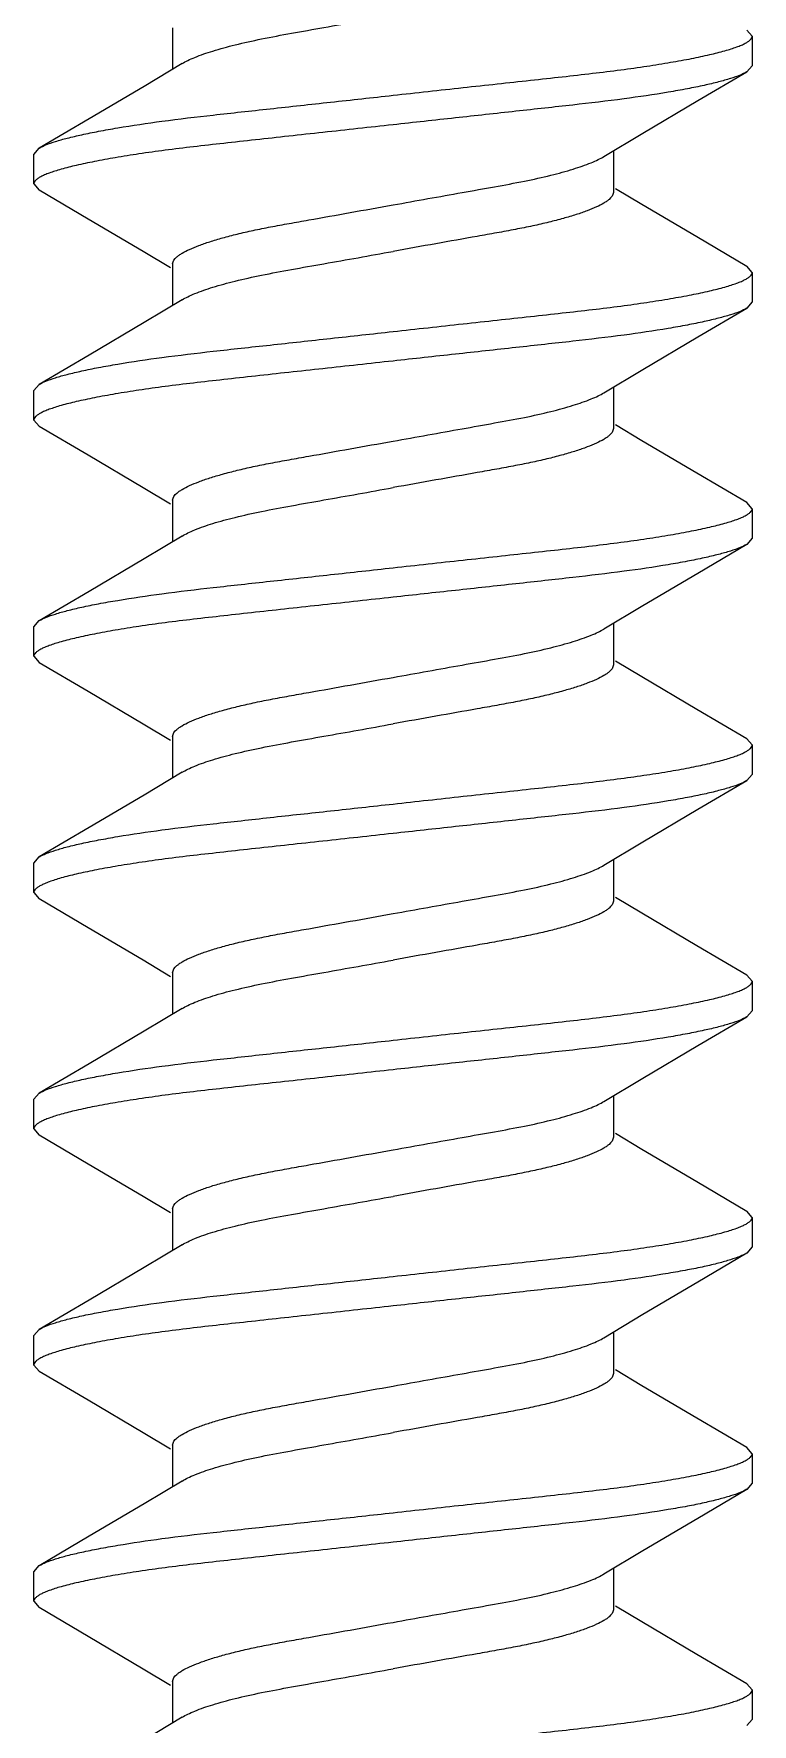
# Model space of a CAD drawing. Header units: inches. Extents: x 8 to 28, y 8.2 to 13.5.
# Drawn here: x 26.8236 to 27.0136, y 12.5922 to 13.0394 of the extents above; entities that cross this region are included whole.
import ezdxf

# ---------------------------------------------------------------- set-up
doc = ezdxf.new("R2010")
doc.units = ezdxf.units.IN
doc.header["$MEASUREMENT"] = 0
doc.layers.get('0').update_dxf_attribs({"true_color": 0xc2ced6})
doc.layers.add('SHADE-BRACKET', color=7, linetype='Continuous', lineweight=30)
doc.layers.add('SHADE-BRACKET_SCREW', color=7, linetype='Continuous', lineweight=5)

# ---------------------------------------------------------------- blocks, each defined once
blk = doc.blocks.new('SCREW3-085603')
at = {"layer": 'SHADE-BRACKET_SCREW'}
for p, q in [((26.8603, 13.04097), (26.8603, 13.02999)), ((27.01358, 13.03872), (27.01215, 13.04036)), ((27.01358, 13.03872), (27.01358, 13.03092)), ((26.86279, 13.03148), (26.85274, 13.02546)), ((26.99917, 13.02169), (27.01215, 13.02932)), ((27.01358, 13.03092), (27.01215, 13.02928)), ((26.85274, 13.02546), (26.83823, 13.01686)), ((26.98467, 13.01309), (26.99917, 13.02169)), ((26.83823, 13.01686), (26.825, 13.00908)), ((26.97437, 13.00691), (26.98467, 13.01309)), ((26.82358, 13.00747), (26.825, 13.00911)), ((26.82358, 12.99967), (26.82358, 13.00747)), ((26.97686, 13.00841), (26.97686, 12.99742)), ((26.82358, 12.99967), (26.825, 12.99803)), ((26.825, 12.99807), (26.83798, 12.99044)), ((26.98442, 12.99421), (26.97744, 12.99839)), ((26.99893, 12.98561), (26.98442, 12.99421)), ((26.83798, 12.99044), (26.85249, 12.98184)), ((27.01215, 12.97783), (26.99893, 12.98561)), ((26.85249, 12.98184), (26.85972, 12.9775)), ((26.8603, 12.97847), (26.8603, 12.96749)), ((27.01358, 12.97622), (27.01215, 12.97786)), ((27.01358, 12.97622), (27.01358, 12.96842)), ((26.86279, 12.96898), (26.85274, 12.96296)), ((26.99917, 12.95919), (27.01215, 12.96682)), ((27.01358, 12.96842), (27.01215, 12.96678)), ((26.85274, 12.96296), (26.83823, 12.95436)), ((26.98467, 12.95059), (26.99917, 12.95919)), ((26.83823, 12.95436), (26.825, 12.94658)), ((26.97437, 12.94441), (26.98467, 12.95059)), ((26.82358, 12.94497), (26.825, 12.94661)), ((26.82358, 12.93717), (26.82358, 12.94497)), ((26.97686, 12.94591), (26.97686, 12.93492)), ((26.82358, 12.93717), (26.825, 12.93553)), ((26.825, 12.93557), (26.83798, 12.92794)), ((26.98442, 12.93171), (26.97744, 12.93589)), ((26.99893, 12.92311), (26.98442, 12.93171)), ((26.83798, 12.92794), (26.85249, 12.91934)), ((27.01215, 12.91533), (26.99893, 12.92311)), ((26.85249, 12.91934), (26.85972, 12.915)), ((26.8603, 12.91597), (26.8603, 12.90499)), ((27.01358, 12.91372), (27.01215, 12.91536)), ((27.01358, 12.91372), (27.01358, 12.90592)), ((26.86279, 12.90648), (26.85274, 12.90046)), ((26.99917, 12.89669), (27.01215, 12.90432)), ((27.01358, 12.90592), (27.01215, 12.90428)), ((26.85274, 12.90046), (26.83823, 12.89186)), ((26.98467, 12.88809), (26.99917, 12.89669)), ((26.83823, 12.89186), (26.825, 12.88408)), ((26.97437, 12.88191), (26.98467, 12.88809)), ((26.82358, 12.88247), (26.825, 12.88411)), ((26.82358, 12.87467), (26.82358, 12.88247)), ((26.97686, 12.88341), (26.97686, 12.87242)), ((26.82358, 12.87467), (26.825, 12.87303)), ((26.825, 12.87307), (26.83798, 12.86544)), ((26.98442, 12.86921), (26.97744, 12.87339)), ((26.99893, 12.86061), (26.98442, 12.86921)), ((26.83798, 12.86544), (26.85249, 12.85684)), ((27.01215, 12.85283), (26.99893, 12.86061)), ((26.85249, 12.85684), (26.85972, 12.8525)), ((26.8603, 12.85347), (26.8603, 12.84249)), ((27.01358, 12.85122), (27.01215, 12.85286)), ((27.01358, 12.85122), (27.01358, 12.84342)), ((26.86279, 12.84398), (26.85274, 12.83796)), ((26.99917, 12.83419), (27.01215, 12.84182)), ((27.01358, 12.84342), (27.01215, 12.84178)), ((26.85274, 12.83796), (26.83823, 12.82936)), ((26.98467, 12.82559), (26.99917, 12.83419)), ((26.83823, 12.82936), (26.825, 12.82158)), ((26.82358, 12.81997), (26.825, 12.82161)), ((26.97437, 12.81941), (26.98467, 12.82559)), ((26.82358, 12.81217), (26.82358, 12.81997)), ((26.97686, 12.82091), (26.97686, 12.80992)), ((26.82358, 12.81217), (26.825, 12.81053)), ((26.825, 12.81057), (26.83798, 12.80294)), ((26.98442, 12.80671), (26.97744, 12.81089)), ((26.99893, 12.79811), (26.98442, 12.80671)), ((26.83798, 12.80294), (26.85249, 12.79434)), ((27.01215, 12.79033), (26.99893, 12.79811)), ((26.85249, 12.79434), (26.85972, 12.79)), ((26.8603, 12.79097), (26.8603, 12.77999)), ((27.01358, 12.78872), (27.01215, 12.79036)), ((27.01358, 12.78872), (27.01358, 12.78092)), ((26.86279, 12.78148), (26.85274, 12.77546)), ((26.99917, 12.77169), (27.01215, 12.77932)), ((27.01358, 12.78092), (27.01215, 12.77928)), ((26.85274, 12.77546), (26.83823, 12.76686)), ((26.98467, 12.76309), (26.99917, 12.77169)), ((26.83823, 12.76686), (26.825, 12.75908)), ((26.82358, 12.75747), (26.825, 12.75911)), ((26.97437, 12.75691), (26.98467, 12.76309)), ((26.82358, 12.74967), (26.82358, 12.75747)), ((26.97686, 12.75841), (26.97686, 12.74742)), ((26.82358, 12.74967), (26.825, 12.74803)), ((26.825, 12.74807), (26.83798, 12.74044)), ((26.98442, 12.74421), (26.97744, 12.74839)), ((26.99893, 12.73561), (26.98442, 12.74421)), ((26.83798, 12.74044), (26.85249, 12.73184)), ((27.01215, 12.72783), (26.99893, 12.73561)), ((26.85249, 12.73184), (26.85972, 12.7275)), ((26.8603, 12.72847), (26.8603, 12.71749)), ((27.01358, 12.72622), (27.01215, 12.72786)), ((27.01358, 12.72622), (27.01358, 12.71842)), ((26.86279, 12.71898), (26.85274, 12.71296)), ((26.99917, 12.70919), (27.01215, 12.71682)), ((27.01358, 12.71842), (27.01215, 12.71678)), ((26.85274, 12.71296), (26.83823, 12.70436)), ((26.98467, 12.70059), (26.99917, 12.70919)), ((26.83823, 12.70436), (26.825, 12.69658)), ((26.82358, 12.69497), (26.825, 12.69661)), ((26.97437, 12.69441), (26.98467, 12.70059)), ((26.82358, 12.68717), (26.82358, 12.69497)), ((26.97686, 12.69591), (26.97686, 12.68492)), ((26.82358, 12.68717), (26.825, 12.68553)), ((26.825, 12.68557), (26.83798, 12.67794)), ((26.98442, 12.68171), (26.97744, 12.68589)), ((26.99893, 12.67311), (26.98442, 12.68171)), ((26.83798, 12.67794), (26.85249, 12.66934)), ((27.01215, 12.66533), (26.99893, 12.67311)), ((26.85249, 12.66934), (26.85972, 12.665)), ((26.8603, 12.66597), (26.8603, 12.65499)), ((27.01358, 12.66372), (27.01215, 12.66536)), ((27.01358, 12.66372), (27.01358, 12.65592)), ((26.86279, 12.65648), (26.85274, 12.65046)), ((26.99917, 12.64669), (27.01215, 12.65432)), ((27.01358, 12.65592), (27.01215, 12.65428)), ((26.85274, 12.65046), (26.83823, 12.64186)), ((26.98467, 12.63809), (26.99917, 12.64669)), ((26.83823, 12.64186), (26.825, 12.63408)), ((26.82358, 12.63247), (26.825, 12.63411)), ((26.97437, 12.63191), (26.98467, 12.63809)), ((26.82358, 12.62467), (26.82358, 12.63247)), ((26.97686, 12.63341), (26.97686, 12.62242)), ((26.82358, 12.62467), (26.825, 12.62303)), ((26.825, 12.62307), (26.83798, 12.61544)), ((26.98442, 12.61921), (26.97744, 12.62339)), ((26.99893, 12.61061), (26.98442, 12.61921)), ((26.83798, 12.61544), (26.85249, 12.60684)), ((27.01215, 12.60283), (26.99893, 12.61061)), ((26.85249, 12.60684), (26.85972, 12.6025)), ((26.8603, 12.60347), (26.8603, 12.59249)), ((27.01358, 12.60122), (27.01215, 12.60286)), ((27.01358, 12.60122), (27.01358, 12.59342)), ((26.86279, 12.59398), (26.85274, 12.58796)), ((27.01358, 12.59342), (27.01215, 12.59178))]:
    blk.add_line(p, q, dxfattribs=at)
for points, knots in [([(26.86279, 13.03149), (26.86328, 13.03179), (26.86439, 13.03237), (26.86707, 13.03355), (26.87124, 13.03498), (26.87713, 13.03657), (26.88409, 13.0381), (26.89193, 13.03956), (26.90044, 13.04106), (26.9094, 13.04265), (26.91549, 13.04374), (26.91858, 13.0443)], [0, 0, 0, 0, 0.030085, 0.065638, 0.152728, 0.259843, 0.384768, 0.524736, 0.676447, 0.836264, 1, 1, 1, 1]), ([(26.91858, 13.0231), (26.92475, 13.02378), (26.93394, 13.02479), (26.94606, 13.02611), (26.95481, 13.02706), (26.96322, 13.02798), (26.97119, 13.02888), (26.97866, 13.0298), (26.98555, 13.03076), (26.99179, 13.03176), (26.99733, 13.03276), (27.00211, 13.03377), (27.00559, 13.03464), (27.00796, 13.03535), (27.00942, 13.03584), (27.01067, 13.03633), (27.0117, 13.03682), (27.01251, 13.03729), (27.0131, 13.03776), (27.01348, 13.03822), (27.01358, 13.03857), (27.01358, 13.03872)], [0, 0, 0, 0, 0.191926, 0.285647, 0.376594, 0.463938, 0.546872, 0.624622, 0.69646, 0.761742, 0.819858, 0.870312, 0.912669, 0.930712, 0.946635, 0.960426, 0.972091, 0.981675, 0.989299, 0.995219, 1, 1, 1, 1]), ([(27.01215, 13.02929), (27.01158, 13.02895), (27.01017, 13.0283), (27.00768, 13.02744), (27.00451, 13.02655), (27.0007, 13.02566), (26.99625, 13.02476), (26.9892, 13.02351), (26.97909, 13.02201), (26.96819, 13.02074), (26.95865, 13.01969), (26.94831, 13.01855), (26.93491, 13.01709), (26.92408, 13.0159), (26.91858, 13.0153)], [0, 0, 0, 0, 0.020948, 0.048787, 0.083488, 0.124911, 0.172786, 0.226791, 0.351632, 0.495834, 0.573894, 0.655173, 0.824996, 1, 1, 1, 1]), ([(26.825, 13.00911), (26.82557, 13.00945), (26.82698, 13.01009), (26.82948, 13.01096), (26.83264, 13.01184), (26.83646, 13.01274), (26.8409, 13.01363), (26.84796, 13.01489), (26.85807, 13.01638), (26.86897, 13.01766), (26.87851, 13.0187), (26.88885, 13.01984), (26.90224, 13.0213), (26.91308, 13.02249), (26.91858, 13.0231)], [0, 0, 0, 0, 0.020948, 0.048787, 0.083489, 0.124912, 0.172787, 0.226792, 0.351633, 0.495836, 0.573896, 0.655173, 0.824996, 1, 1, 1, 1]), ([(26.91858, 13.0153), (26.9124, 13.01462), (26.90321, 13.01361), (26.8911, 13.01229), (26.88234, 13.01133), (26.87394, 13.0104), (26.86596, 13.00951), (26.85849, 13.0086), (26.8516, 13.00763), (26.84536, 13.00664), (26.83983, 13.00563), (26.83505, 13.00463), (26.83156, 13.00376), (26.8292, 13.00305), (26.82773, 13.00255), (26.82649, 13.00206), (26.82546, 13.00158), (26.82465, 13.00111), (26.82406, 13.00064), (26.82368, 13.00017), (26.82358, 12.99983), (26.82358, 12.99967)], [0, 0, 0, 0, 0.191926, 0.285649, 0.376598, 0.463942, 0.546875, 0.624623, 0.696462, 0.761746, 0.819863, 0.870316, 0.912672, 0.930715, 0.946638, 0.960429, 0.972093, 0.981677, 0.9893, 0.99522, 1, 1, 1, 1]), ([(26.91858, 12.9941), (26.92166, 12.99465), (26.92776, 12.99574), (26.93671, 12.99734), (26.94522, 12.99886), (26.95307, 13.00028), (26.96002, 13.00182), (26.96592, 13.00342), (26.97009, 13.00484), (26.97276, 13.00601), (26.97388, 13.0066), (26.97437, 13.00689)], [0, 0, 0, 0, 0.163751, 0.323578, 0.475301, 0.615268, 0.740207, 0.847348, 0.934421, 0.969943, 1, 1, 1, 1]), ([(26.97686, 12.99742), (26.97686, 12.9967), (26.97609, 12.99581), (26.97509, 12.99504), (26.97399, 12.99434), (26.97229, 12.99348), (26.96984, 12.99247), (26.96691, 12.99147), (26.96351, 12.99046), (26.95968, 12.98947), (26.95545, 12.9885), (26.95086, 12.98758), (26.94596, 12.98668), (26.93895, 12.98543), (26.92979, 12.98381), (26.92236, 12.98248), (26.91858, 12.9818)], [0, 0, 0, 0, 0.035498, 0.048473, 0.063325, 0.098788, 0.141982, 0.192728, 0.250682, 0.315413, 0.386372, 0.462975, 0.54456, 0.630399, 0.811708, 1, 1, 1, 1]), ([(26.8603, 12.97847), (26.8603, 12.9792), (26.86106, 12.98008), (26.86207, 12.98085), (26.86316, 12.98156), (26.86487, 12.98242), (26.86732, 12.98342), (26.87025, 12.98443), (26.87365, 12.98543), (26.87748, 12.98643), (26.8817, 12.98739), (26.88629, 12.98831), (26.89119, 12.98921), (26.89821, 12.99046), (26.90736, 12.99209), (26.91479, 12.99342), (26.91858, 12.9941)], [0, 0, 0, 0, 0.0355, 0.048476, 0.063327, 0.09879, 0.141984, 0.19273, 0.250683, 0.315414, 0.386374, 0.462977, 0.544561, 0.6304, 0.811708, 1, 1, 1, 1]), ([(26.86279, 12.96899), (26.86328, 12.96929), (26.86439, 12.96987), (26.86707, 12.97105), (26.87124, 12.97248), (26.87713, 12.97407), (26.88409, 12.9756), (26.89193, 12.97706), (26.90044, 12.97856), (26.9094, 12.98015), (26.91549, 12.98124), (26.91858, 12.9818)], [0, 0, 0, 0, 0.030085, 0.065638, 0.152728, 0.259843, 0.384768, 0.524736, 0.676447, 0.836264, 1, 1, 1, 1]), ([(26.91858, 12.9606), (26.92475, 12.96128), (26.93394, 12.96229), (26.94606, 12.96361), (26.95481, 12.96456), (26.96322, 12.96548), (26.97119, 12.96638), (26.97866, 12.9673), (26.98555, 12.96826), (26.99179, 12.96926), (26.99733, 12.97026), (27.00211, 12.97127), (27.00559, 12.97214), (27.00796, 12.97285), (27.00942, 12.97334), (27.01067, 12.97383), (27.0117, 12.97432), (27.01251, 12.97479), (27.0131, 12.97526), (27.01348, 12.97572), (27.01358, 12.97607), (27.01358, 12.97622)], [0, 0, 0, 0, 0.191926, 0.285647, 0.376594, 0.463938, 0.546872, 0.624622, 0.69646, 0.761742, 0.819858, 0.870312, 0.912669, 0.930712, 0.946635, 0.960426, 0.972091, 0.981675, 0.989299, 0.995219, 1, 1, 1, 1]), ([(27.01215, 12.96679), (27.01158, 12.96645), (27.01017, 12.9658), (27.00768, 12.96494), (27.00451, 12.96405), (27.0007, 12.96316), (26.99625, 12.96226), (26.9892, 12.96101), (26.97909, 12.95951), (26.96819, 12.95824), (26.95865, 12.95719), (26.94831, 12.95605), (26.93491, 12.95459), (26.92408, 12.9534), (26.91858, 12.9528)], [0, 0, 0, 0, 0.020948, 0.048787, 0.083488, 0.124911, 0.172786, 0.226791, 0.351632, 0.495834, 0.573894, 0.655173, 0.824996, 1, 1, 1, 1]), ([(26.825, 12.94661), (26.82557, 12.94695), (26.82698, 12.94759), (26.82948, 12.94846), (26.83264, 12.94934), (26.83646, 12.95024), (26.8409, 12.95113), (26.84796, 12.95239), (26.85807, 12.95388), (26.86897, 12.95516), (26.87851, 12.9562), (26.88885, 12.95734), (26.90224, 12.9588), (26.91308, 12.95999), (26.91858, 12.9606)], [0, 0, 0, 0, 0.020948, 0.048787, 0.083489, 0.124912, 0.172787, 0.226792, 0.351633, 0.495836, 0.573896, 0.655173, 0.824996, 1, 1, 1, 1]), ([(26.91858, 12.9528), (26.9124, 12.95212), (26.90321, 12.95111), (26.8911, 12.94979), (26.88234, 12.94883), (26.87394, 12.9479), (26.86596, 12.94701), (26.85849, 12.9461), (26.8516, 12.94513), (26.84536, 12.94414), (26.83983, 12.94313), (26.83505, 12.94213), (26.83156, 12.94126), (26.8292, 12.94055), (26.82773, 12.94005), (26.82649, 12.93956), (26.82546, 12.93908), (26.82465, 12.93861), (26.82406, 12.93814), (26.82368, 12.93767), (26.82358, 12.93733), (26.82358, 12.93717)], [0, 0, 0, 0, 0.191926, 0.285649, 0.376598, 0.463942, 0.546875, 0.624623, 0.696462, 0.761746, 0.819863, 0.870316, 0.912672, 0.930715, 0.946638, 0.960429, 0.972093, 0.981677, 0.9893, 0.99522, 1, 1, 1, 1]), ([(26.91858, 12.9316), (26.92166, 12.93215), (26.92776, 12.93324), (26.93671, 12.93484), (26.94522, 12.93636), (26.95307, 12.93778), (26.96002, 12.93932), (26.96592, 12.94092), (26.97009, 12.94234), (26.97276, 12.94351), (26.97388, 12.9441), (26.97437, 12.94439)], [0, 0, 0, 0, 0.163751, 0.323578, 0.475301, 0.615268, 0.740207, 0.847348, 0.934421, 0.969943, 1, 1, 1, 1]), ([(26.97686, 12.93492), (26.97686, 12.9342), (26.97609, 12.93331), (26.97509, 12.93254), (26.97399, 12.93184), (26.97229, 12.93098), (26.96984, 12.92997), (26.96691, 12.92897), (26.96351, 12.92796), (26.95968, 12.92697), (26.95545, 12.926), (26.95086, 12.92508), (26.94596, 12.92418), (26.93895, 12.92293), (26.92979, 12.92131), (26.92236, 12.91998), (26.91858, 12.9193)], [0, 0, 0, 0, 0.035498, 0.048473, 0.063325, 0.098788, 0.141982, 0.192728, 0.250682, 0.315413, 0.386372, 0.462975, 0.54456, 0.630399, 0.811708, 1, 1, 1, 1]), ([(26.8603, 12.91597), (26.8603, 12.9167), (26.86106, 12.91758), (26.86207, 12.91835), (26.86316, 12.91906), (26.86487, 12.91992), (26.86732, 12.92092), (26.87025, 12.92193), (26.87365, 12.92293), (26.87748, 12.92393), (26.8817, 12.92489), (26.88629, 12.92581), (26.89119, 12.92671), (26.89821, 12.92796), (26.90736, 12.92959), (26.91479, 12.93092), (26.91858, 12.9316)], [0, 0, 0, 0, 0.0355, 0.048476, 0.063327, 0.09879, 0.141984, 0.19273, 0.250683, 0.315414, 0.386374, 0.462977, 0.544561, 0.6304, 0.811708, 1, 1, 1, 1]), ([(26.86279, 12.90649), (26.86328, 12.90679), (26.86439, 12.90737), (26.86707, 12.90855), (26.87124, 12.90998), (26.87713, 12.91157), (26.88409, 12.9131), (26.89193, 12.91456), (26.90044, 12.91606), (26.9094, 12.91765), (26.91549, 12.91874), (26.91858, 12.9193)], [0, 0, 0, 0, 0.030085, 0.065638, 0.152728, 0.259843, 0.384768, 0.524736, 0.676447, 0.836264, 1, 1, 1, 1]), ([(26.91858, 12.8981), (26.92475, 12.89878), (26.93394, 12.89979), (26.94606, 12.90111), (26.95481, 12.90206), (26.96322, 12.90298), (26.97119, 12.90388), (26.97866, 12.9048), (26.98555, 12.90576), (26.99179, 12.90676), (26.99733, 12.90776), (27.00211, 12.90877), (27.00559, 12.90964), (27.00796, 12.91035), (27.00942, 12.91084), (27.01067, 12.91133), (27.0117, 12.91182), (27.01251, 12.91229), (27.0131, 12.91276), (27.01348, 12.91322), (27.01358, 12.91357), (27.01358, 12.91372)], [0, 0, 0, 0, 0.191926, 0.285647, 0.376594, 0.463938, 0.546872, 0.624622, 0.69646, 0.761742, 0.819858, 0.870312, 0.912669, 0.930712, 0.946635, 0.960426, 0.972091, 0.981675, 0.989299, 0.995219, 1, 1, 1, 1]), ([(27.01215, 12.90429), (27.01158, 12.90395), (27.01017, 12.9033), (27.00768, 12.90244), (27.00451, 12.90155), (27.0007, 12.90066), (26.99625, 12.89976), (26.9892, 12.89851), (26.97909, 12.89701), (26.96819, 12.89574), (26.95865, 12.89469), (26.94831, 12.89355), (26.93491, 12.89209), (26.92408, 12.8909), (26.91858, 12.8903)], [0, 0, 0, 0, 0.020948, 0.048787, 0.083488, 0.124911, 0.172786, 0.226791, 0.351632, 0.495834, 0.573894, 0.655173, 0.824996, 1, 1, 1, 1]), ([(26.825, 12.88411), (26.82557, 12.88445), (26.82698, 12.88509), (26.82948, 12.88596), (26.83264, 12.88684), (26.83646, 12.88774), (26.8409, 12.88863), (26.84796, 12.88989), (26.85807, 12.89138), (26.86897, 12.89266), (26.87851, 12.8937), (26.88885, 12.89484), (26.90224, 12.8963), (26.91308, 12.89749), (26.91858, 12.8981)], [0, 0, 0, 0, 0.020948, 0.048787, 0.083489, 0.124912, 0.172787, 0.226792, 0.351633, 0.495836, 0.573896, 0.655173, 0.824996, 1, 1, 1, 1]), ([(26.91858, 12.8903), (26.9124, 12.88962), (26.90321, 12.88861), (26.8911, 12.88729), (26.88234, 12.88633), (26.87394, 12.8854), (26.86596, 12.88451), (26.85849, 12.8836), (26.8516, 12.88263), (26.84536, 12.88164), (26.83983, 12.88063), (26.83505, 12.87963), (26.83156, 12.87876), (26.8292, 12.87805), (26.82773, 12.87755), (26.82649, 12.87706), (26.82546, 12.87658), (26.82465, 12.87611), (26.82406, 12.87564), (26.82368, 12.87517), (26.82358, 12.87483), (26.82358, 12.87467)], [0, 0, 0, 0, 0.191926, 0.285649, 0.376598, 0.463942, 0.546875, 0.624623, 0.696462, 0.761746, 0.819863, 0.870316, 0.912672, 0.930715, 0.946638, 0.960429, 0.972093, 0.981677, 0.9893, 0.99522, 1, 1, 1, 1]), ([(26.91858, 12.8691), (26.92166, 12.86965), (26.92776, 12.87074), (26.93671, 12.87234), (26.94522, 12.87386), (26.95307, 12.87528), (26.96002, 12.87682), (26.96592, 12.87842), (26.97009, 12.87984), (26.97276, 12.88101), (26.97388, 12.8816), (26.97437, 12.88189)], [0, 0, 0, 0, 0.163751, 0.323578, 0.475301, 0.615268, 0.740207, 0.847348, 0.934421, 0.969943, 1, 1, 1, 1]), ([(26.97686, 12.87242), (26.97686, 12.8717), (26.97609, 12.87081), (26.97509, 12.87004), (26.97399, 12.86934), (26.97229, 12.86848), (26.96984, 12.86747), (26.96691, 12.86647), (26.96351, 12.86546), (26.95968, 12.86447), (26.95545, 12.8635), (26.95086, 12.86258), (26.94596, 12.86168), (26.93895, 12.86043), (26.92979, 12.85881), (26.92236, 12.85748), (26.91858, 12.8568)], [0, 0, 0, 0, 0.035498, 0.048473, 0.063325, 0.098788, 0.141982, 0.192728, 0.250682, 0.315413, 0.386372, 0.462975, 0.54456, 0.630399, 0.811708, 1, 1, 1, 1]), ([(26.8603, 12.85347), (26.8603, 12.8542), (26.86106, 12.85508), (26.86207, 12.85585), (26.86316, 12.85656), (26.86487, 12.85742), (26.86732, 12.85842), (26.87025, 12.85943), (26.87365, 12.86043), (26.87748, 12.86143), (26.8817, 12.86239), (26.88629, 12.86331), (26.89119, 12.86421), (26.89821, 12.86546), (26.90736, 12.86709), (26.91479, 12.86842), (26.91858, 12.8691)], [0, 0, 0, 0, 0.0355, 0.048476, 0.063327, 0.09879, 0.141984, 0.19273, 0.250683, 0.315414, 0.386374, 0.462977, 0.544561, 0.6304, 0.811708, 1, 1, 1, 1]), ([(26.86279, 12.84399), (26.86328, 12.84429), (26.86439, 12.84487), (26.86707, 12.84605), (26.87124, 12.84748), (26.87713, 12.84907), (26.88409, 12.8506), (26.89193, 12.85206), (26.90044, 12.85356), (26.9094, 12.85515), (26.91549, 12.85624), (26.91858, 12.8568)], [0, 0, 0, 0, 0.030085, 0.065638, 0.152728, 0.259843, 0.384768, 0.524736, 0.676447, 0.836264, 1, 1, 1, 1]), ([(26.91858, 12.8356), (26.92475, 12.83628), (26.93394, 12.83729), (26.94606, 12.83861), (26.95481, 12.83956), (26.96322, 12.84048), (26.97119, 12.84138), (26.97866, 12.8423), (26.98555, 12.84326), (26.99179, 12.84426), (26.99733, 12.84526), (27.00211, 12.84627), (27.00559, 12.84714), (27.00796, 12.84785), (27.00942, 12.84834), (27.01067, 12.84883), (27.0117, 12.84932), (27.01251, 12.84979), (27.0131, 12.85026), (27.01348, 12.85072), (27.01358, 12.85107), (27.01358, 12.85122)], [0, 0, 0, 0, 0.191926, 0.285647, 0.376594, 0.463938, 0.546872, 0.624622, 0.69646, 0.761742, 0.819858, 0.870312, 0.912669, 0.930712, 0.946635, 0.960426, 0.972091, 0.981675, 0.989299, 0.995219, 1, 1, 1, 1]), ([(27.01215, 12.84179), (27.01158, 12.84145), (27.01017, 12.8408), (27.00768, 12.83994), (27.00451, 12.83905), (27.0007, 12.83816), (26.99625, 12.83726), (26.9892, 12.83601), (26.97909, 12.83451), (26.96819, 12.83324), (26.95865, 12.83219), (26.94831, 12.83105), (26.93491, 12.82959), (26.92408, 12.8284), (26.91858, 12.8278)], [0, 0, 0, 0, 0.020948, 0.048787, 0.083488, 0.124911, 0.172786, 0.226791, 0.351632, 0.495834, 0.573894, 0.655173, 0.824996, 1, 1, 1, 1]), ([(26.825, 12.82161), (26.82557, 12.82195), (26.82698, 12.82259), (26.82948, 12.82346), (26.83264, 12.82434), (26.83646, 12.82524), (26.8409, 12.82613), (26.84796, 12.82739), (26.85807, 12.82888), (26.86897, 12.83016), (26.87851, 12.8312), (26.88885, 12.83234), (26.90224, 12.8338), (26.91308, 12.83499), (26.91858, 12.8356)], [0, 0, 0, 0, 0.020948, 0.048787, 0.083489, 0.124912, 0.172787, 0.226792, 0.351633, 0.495836, 0.573896, 0.655173, 0.824996, 1, 1, 1, 1]), ([(26.91858, 12.8278), (26.9124, 12.82712), (26.90321, 12.82611), (26.8911, 12.82479), (26.88234, 12.82383), (26.87394, 12.8229), (26.86596, 12.82201), (26.85849, 12.8211), (26.8516, 12.82013), (26.84536, 12.81914), (26.83983, 12.81813), (26.83505, 12.81713), (26.83156, 12.81626), (26.8292, 12.81555), (26.82773, 12.81505), (26.82649, 12.81456), (26.82546, 12.81408), (26.82465, 12.81361), (26.82406, 12.81314), (26.82368, 12.81267), (26.82358, 12.81233), (26.82358, 12.81217)], [0, 0, 0, 0, 0.191926, 0.285649, 0.376598, 0.463942, 0.546875, 0.624623, 0.696462, 0.761746, 0.819863, 0.870316, 0.912672, 0.930715, 0.946638, 0.960429, 0.972093, 0.981677, 0.9893, 0.99522, 1, 1, 1, 1]), ([(26.91858, 12.8066), (26.92166, 12.80715), (26.92776, 12.80824), (26.93671, 12.80984), (26.94522, 12.81136), (26.95307, 12.81278), (26.96002, 12.81432), (26.96592, 12.81592), (26.97009, 12.81734), (26.97276, 12.81851), (26.97388, 12.8191), (26.97437, 12.81939)], [0, 0, 0, 0, 0.163751, 0.323578, 0.475301, 0.615268, 0.740207, 0.847348, 0.934421, 0.969943, 1, 1, 1, 1]), ([(26.97686, 12.80992), (26.97686, 12.8092), (26.97609, 12.80831), (26.97509, 12.80754), (26.97399, 12.80684), (26.97229, 12.80598), (26.96984, 12.80497), (26.96691, 12.80397), (26.96351, 12.80296), (26.95968, 12.80197), (26.95545, 12.801), (26.95086, 12.80008), (26.94596, 12.79918), (26.93895, 12.79793), (26.92979, 12.79631), (26.92236, 12.79498), (26.91858, 12.7943)], [0, 0, 0, 0, 0.035498, 0.048473, 0.063325, 0.098788, 0.141982, 0.192728, 0.250682, 0.315413, 0.386372, 0.462975, 0.54456, 0.630399, 0.811708, 1, 1, 1, 1]), ([(26.8603, 12.79097), (26.8603, 12.7917), (26.86106, 12.79258), (26.86207, 12.79335), (26.86316, 12.79406), (26.86487, 12.79492), (26.86732, 12.79592), (26.87025, 12.79693), (26.87365, 12.79793), (26.87748, 12.79893), (26.8817, 12.79989), (26.88629, 12.80081), (26.89119, 12.80171), (26.89821, 12.80296), (26.90736, 12.80459), (26.91479, 12.80592), (26.91858, 12.8066)], [0, 0, 0, 0, 0.0355, 0.048476, 0.063327, 0.09879, 0.141984, 0.19273, 0.250683, 0.315414, 0.386374, 0.462977, 0.544561, 0.6304, 0.811708, 1, 1, 1, 1]), ([(26.86279, 12.78149), (26.86328, 12.78179), (26.86439, 12.78237), (26.86707, 12.78355), (26.87124, 12.78498), (26.87713, 12.78657), (26.88409, 12.7881), (26.89193, 12.78956), (26.90044, 12.79106), (26.9094, 12.79265), (26.91549, 12.79374), (26.91858, 12.7943)], [0, 0, 0, 0, 0.030085, 0.065638, 0.152728, 0.259843, 0.384768, 0.524736, 0.676447, 0.836264, 1, 1, 1, 1]), ([(26.91858, 12.7731), (26.92475, 12.77378), (26.93394, 12.77479), (26.94606, 12.77611), (26.95481, 12.77706), (26.96322, 12.77798), (26.97119, 12.77888), (26.97866, 12.7798), (26.98555, 12.78076), (26.99179, 12.78176), (26.99733, 12.78276), (27.00211, 12.78377), (27.00559, 12.78464), (27.00796, 12.78535), (27.00942, 12.78584), (27.01067, 12.78633), (27.0117, 12.78682), (27.01251, 12.78729), (27.0131, 12.78776), (27.01348, 12.78822), (27.01358, 12.78857), (27.01358, 12.78872)], [0, 0, 0, 0, 0.191926, 0.285647, 0.376594, 0.463938, 0.546872, 0.624622, 0.69646, 0.761742, 0.819858, 0.870312, 0.912669, 0.930712, 0.946635, 0.960426, 0.972091, 0.981675, 0.989299, 0.995219, 1, 1, 1, 1]), ([(27.01215, 12.77929), (27.01158, 12.77895), (27.01017, 12.7783), (27.00768, 12.77744), (27.00451, 12.77655), (27.0007, 12.77566), (26.99625, 12.77476), (26.9892, 12.77351), (26.97909, 12.77201), (26.96819, 12.77074), (26.95865, 12.76969), (26.94831, 12.76855), (26.93491, 12.76709), (26.92408, 12.7659), (26.91858, 12.7653)], [0, 0, 0, 0, 0.020948, 0.048787, 0.083488, 0.124911, 0.172786, 0.226791, 0.351632, 0.495834, 0.573894, 0.655173, 0.824996, 1, 1, 1, 1]), ([(26.825, 12.75911), (26.82557, 12.75945), (26.82698, 12.76009), (26.82948, 12.76096), (26.83264, 12.76184), (26.83646, 12.76274), (26.8409, 12.76363), (26.84796, 12.76489), (26.85807, 12.76638), (26.86897, 12.76766), (26.87851, 12.7687), (26.88885, 12.76984), (26.90224, 12.7713), (26.91308, 12.77249), (26.91858, 12.7731)], [0, 0, 0, 0, 0.020948, 0.048787, 0.083489, 0.124912, 0.172787, 0.226792, 0.351633, 0.495836, 0.573896, 0.655173, 0.824996, 1, 1, 1, 1]), ([(26.91858, 12.7653), (26.9124, 12.76462), (26.90321, 12.76361), (26.8911, 12.76229), (26.88234, 12.76133), (26.87394, 12.7604), (26.86596, 12.75951), (26.85849, 12.7586), (26.8516, 12.75763), (26.84536, 12.75664), (26.83983, 12.75563), (26.83505, 12.75463), (26.83156, 12.75376), (26.8292, 12.75305), (26.82773, 12.75255), (26.82649, 12.75206), (26.82546, 12.75158), (26.82465, 12.75111), (26.82406, 12.75064), (26.82368, 12.75017), (26.82358, 12.74983), (26.82358, 12.74967)], [0, 0, 0, 0, 0.191926, 0.285649, 0.376598, 0.463942, 0.546875, 0.624623, 0.696462, 0.761746, 0.819863, 0.870316, 0.912672, 0.930715, 0.946638, 0.960429, 0.972093, 0.981677, 0.9893, 0.99522, 1, 1, 1, 1]), ([(26.91858, 12.7441), (26.92166, 12.74465), (26.92776, 12.74574), (26.93671, 12.74734), (26.94522, 12.74886), (26.95307, 12.75028), (26.96002, 12.75182), (26.96592, 12.75342), (26.97009, 12.75484), (26.97276, 12.75601), (26.97388, 12.7566), (26.97437, 12.75689)], [0, 0, 0, 0, 0.163751, 0.323578, 0.475301, 0.615268, 0.740207, 0.847348, 0.934421, 0.969943, 1, 1, 1, 1]), ([(26.97686, 12.74742), (26.97686, 12.7467), (26.97609, 12.74581), (26.97509, 12.74504), (26.97399, 12.74434), (26.97229, 12.74348), (26.96984, 12.74247), (26.96691, 12.74147), (26.96351, 12.74046), (26.95968, 12.73947), (26.95545, 12.7385), (26.95086, 12.73758), (26.94596, 12.73668), (26.93895, 12.73543), (26.92979, 12.73381), (26.92236, 12.73248), (26.91858, 12.7318)], [0, 0, 0, 0, 0.035498, 0.048473, 0.063325, 0.098788, 0.141982, 0.192728, 0.250682, 0.315413, 0.386372, 0.462975, 0.54456, 0.630399, 0.811708, 1, 1, 1, 1]), ([(26.8603, 12.72847), (26.8603, 12.7292), (26.86106, 12.73008), (26.86207, 12.73085), (26.86316, 12.73156), (26.86487, 12.73242), (26.86732, 12.73342), (26.87025, 12.73443), (26.87365, 12.73543), (26.87748, 12.73643), (26.8817, 12.73739), (26.88629, 12.73831), (26.89119, 12.73921), (26.89821, 12.74046), (26.90736, 12.74209), (26.91479, 12.74342), (26.91858, 12.7441)], [0, 0, 0, 0, 0.0355, 0.048476, 0.063327, 0.09879, 0.141984, 0.19273, 0.250683, 0.315414, 0.386374, 0.462977, 0.544561, 0.6304, 0.811708, 1, 1, 1, 1]), ([(26.86279, 12.71899), (26.86328, 12.71929), (26.86439, 12.71987), (26.86707, 12.72105), (26.87124, 12.72248), (26.87713, 12.72407), (26.88409, 12.7256), (26.89193, 12.72706), (26.90044, 12.72856), (26.9094, 12.73015), (26.91549, 12.73124), (26.91858, 12.7318)], [0, 0, 0, 0, 0.030085, 0.065638, 0.152728, 0.259843, 0.384768, 0.524736, 0.676447, 0.836264, 1, 1, 1, 1]), ([(26.91858, 12.7106), (26.92475, 12.71128), (26.93394, 12.71229), (26.94606, 12.71361), (26.95481, 12.71456), (26.96322, 12.71548), (26.97119, 12.71638), (26.97866, 12.7173), (26.98555, 12.71826), (26.99179, 12.71926), (26.99733, 12.72026), (27.00211, 12.72127), (27.00559, 12.72214), (27.00796, 12.72285), (27.00942, 12.72334), (27.01067, 12.72383), (27.0117, 12.72432), (27.01251, 12.72479), (27.0131, 12.72526), (27.01348, 12.72572), (27.01358, 12.72607), (27.01358, 12.72622)], [0, 0, 0, 0, 0.191926, 0.285647, 0.376594, 0.463938, 0.546872, 0.624622, 0.69646, 0.761742, 0.819858, 0.870312, 0.912669, 0.930712, 0.946635, 0.960426, 0.972091, 0.981675, 0.989299, 0.995219, 1, 1, 1, 1]), ([(27.01215, 12.71679), (27.01158, 12.71645), (27.01017, 12.7158), (27.00768, 12.71494), (27.00451, 12.71405), (27.0007, 12.71316), (26.99625, 12.71226), (26.9892, 12.71101), (26.97909, 12.70951), (26.96819, 12.70824), (26.95865, 12.70719), (26.94831, 12.70605), (26.93491, 12.70459), (26.92408, 12.7034), (26.91858, 12.7028)], [0, 0, 0, 0, 0.020948, 0.048787, 0.083488, 0.124911, 0.172786, 0.226791, 0.351632, 0.495834, 0.573894, 0.655173, 0.824996, 1, 1, 1, 1]), ([(26.825, 12.69661), (26.82557, 12.69695), (26.82698, 12.69759), (26.82948, 12.69846), (26.83264, 12.69934), (26.83646, 12.70024), (26.8409, 12.70113), (26.84796, 12.70239), (26.85807, 12.70388), (26.86897, 12.70516), (26.87851, 12.7062), (26.88885, 12.70734), (26.90224, 12.7088), (26.91308, 12.70999), (26.91858, 12.7106)], [0, 0, 0, 0, 0.020948, 0.048787, 0.083489, 0.124912, 0.172787, 0.226792, 0.351633, 0.495836, 0.573896, 0.655173, 0.824996, 1, 1, 1, 1]), ([(26.91858, 12.7028), (26.9124, 12.70212), (26.90321, 12.70111), (26.8911, 12.69979), (26.88234, 12.69883), (26.87394, 12.6979), (26.86596, 12.69701), (26.85849, 12.6961), (26.8516, 12.69513), (26.84536, 12.69414), (26.83983, 12.69313), (26.83505, 12.69213), (26.83156, 12.69126), (26.8292, 12.69055), (26.82773, 12.69005), (26.82649, 12.68956), (26.82546, 12.68908), (26.82465, 12.68861), (26.82406, 12.68814), (26.82368, 12.68767), (26.82358, 12.68733), (26.82358, 12.68717)], [0, 0, 0, 0, 0.191926, 0.285649, 0.376598, 0.463942, 0.546875, 0.624623, 0.696462, 0.761746, 0.819863, 0.870316, 0.912672, 0.930715, 0.946638, 0.960429, 0.972093, 0.981677, 0.9893, 0.99522, 1, 1, 1, 1]), ([(26.91858, 12.6816), (26.92166, 12.68215), (26.92776, 12.68324), (26.93671, 12.68484), (26.94522, 12.68636), (26.95307, 12.68778), (26.96002, 12.68932), (26.96592, 12.69092), (26.97009, 12.69234), (26.97276, 12.69351), (26.97388, 12.6941), (26.97437, 12.69439)], [0, 0, 0, 0, 0.163751, 0.323578, 0.475301, 0.615268, 0.740207, 0.847348, 0.934421, 0.969943, 1, 1, 1, 1]), ([(26.97686, 12.68492), (26.97686, 12.6842), (26.97609, 12.68331), (26.97509, 12.68254), (26.97399, 12.68184), (26.97229, 12.68098), (26.96984, 12.67997), (26.96691, 12.67897), (26.96351, 12.67796), (26.95968, 12.67697), (26.95545, 12.676), (26.95086, 12.67508), (26.94596, 12.67418), (26.93895, 12.67293), (26.92979, 12.67131), (26.92236, 12.66998), (26.91858, 12.6693)], [0, 0, 0, 0, 0.035498, 0.048473, 0.063325, 0.098788, 0.141982, 0.192728, 0.250682, 0.315413, 0.386372, 0.462975, 0.54456, 0.630399, 0.811708, 1, 1, 1, 1]), ([(26.8603, 12.66597), (26.8603, 12.6667), (26.86106, 12.66758), (26.86207, 12.66835), (26.86316, 12.66906), (26.86487, 12.66992), (26.86732, 12.67092), (26.87025, 12.67193), (26.87365, 12.67293), (26.87748, 12.67393), (26.8817, 12.67489), (26.88629, 12.67581), (26.89119, 12.67671), (26.89821, 12.67796), (26.90736, 12.67959), (26.91479, 12.68092), (26.91858, 12.6816)], [0, 0, 0, 0, 0.0355, 0.048476, 0.063327, 0.09879, 0.141984, 0.19273, 0.250683, 0.315414, 0.386374, 0.462977, 0.544561, 0.6304, 0.811708, 1, 1, 1, 1]), ([(26.86279, 12.65649), (26.86328, 12.65679), (26.86439, 12.65737), (26.86707, 12.65855), (26.87124, 12.65998), (26.87713, 12.66157), (26.88409, 12.6631), (26.89193, 12.66456), (26.90044, 12.66606), (26.9094, 12.66765), (26.91549, 12.66874), (26.91858, 12.6693)], [0, 0, 0, 0, 0.030085, 0.065638, 0.152728, 0.259843, 0.384768, 0.524736, 0.676447, 0.836264, 1, 1, 1, 1]), ([(26.91858, 12.6481), (26.92475, 12.64878), (26.93394, 12.64979), (26.94606, 12.65111), (26.95481, 12.65206), (26.96322, 12.65298), (26.97119, 12.65388), (26.97866, 12.6548), (26.98555, 12.65576), (26.99179, 12.65676), (26.99733, 12.65776), (27.00211, 12.65877), (27.00559, 12.65964), (27.00796, 12.66035), (27.00942, 12.66084), (27.01067, 12.66133), (27.0117, 12.66182), (27.01251, 12.66229), (27.0131, 12.66276), (27.01348, 12.66322), (27.01358, 12.66357), (27.01358, 12.66372)], [0, 0, 0, 0, 0.191926, 0.285647, 0.376594, 0.463938, 0.546872, 0.624622, 0.69646, 0.761742, 0.819858, 0.870312, 0.912669, 0.930712, 0.946635, 0.960426, 0.972091, 0.981675, 0.989299, 0.995219, 1, 1, 1, 1]), ([(27.01215, 12.65429), (27.01158, 12.65395), (27.01017, 12.6533), (27.00768, 12.65244), (27.00451, 12.65155), (27.0007, 12.65066), (26.99625, 12.64976), (26.9892, 12.64851), (26.97909, 12.64701), (26.96819, 12.64574), (26.95865, 12.64469), (26.94831, 12.64355), (26.93491, 12.64209), (26.92408, 12.6409), (26.91858, 12.6403)], [0, 0, 0, 0, 0.020948, 0.048787, 0.083488, 0.124911, 0.172786, 0.226791, 0.351632, 0.495834, 0.573894, 0.655173, 0.824996, 1, 1, 1, 1]), ([(26.825, 12.63411), (26.82557, 12.63445), (26.82698, 12.63509), (26.82948, 12.63596), (26.83264, 12.63684), (26.83646, 12.63774), (26.8409, 12.63863), (26.84796, 12.63989), (26.85807, 12.64138), (26.86897, 12.64266), (26.87851, 12.6437), (26.88885, 12.64484), (26.90224, 12.6463), (26.91308, 12.64749), (26.91858, 12.6481)], [0, 0, 0, 0, 0.020948, 0.048787, 0.083489, 0.124912, 0.172787, 0.226792, 0.351633, 0.495836, 0.573896, 0.655173, 0.824996, 1, 1, 1, 1]), ([(26.91858, 12.6403), (26.9124, 12.63962), (26.90321, 12.63861), (26.8911, 12.63729), (26.88234, 12.63633), (26.87394, 12.6354), (26.86596, 12.63451), (26.85849, 12.6336), (26.8516, 12.63263), (26.84536, 12.63164), (26.83983, 12.63063), (26.83505, 12.62963), (26.83156, 12.62876), (26.8292, 12.62805), (26.82773, 12.62755), (26.82649, 12.62706), (26.82546, 12.62658), (26.82465, 12.62611), (26.82406, 12.62564), (26.82368, 12.62517), (26.82358, 12.62483), (26.82358, 12.62467)], [0, 0, 0, 0, 0.191926, 0.285649, 0.376598, 0.463942, 0.546875, 0.624623, 0.696462, 0.761746, 0.819863, 0.870316, 0.912672, 0.930715, 0.946638, 0.960429, 0.972093, 0.981677, 0.9893, 0.99522, 1, 1, 1, 1]), ([(26.91858, 12.6191), (26.92166, 12.61965), (26.92776, 12.62074), (26.93671, 12.62234), (26.94522, 12.62386), (26.95307, 12.62528), (26.96002, 12.62682), (26.96592, 12.62842), (26.97009, 12.62984), (26.97276, 12.63101), (26.97388, 12.6316), (26.97437, 12.63189)], [0, 0, 0, 0, 0.163751, 0.323578, 0.475301, 0.615268, 0.740207, 0.847348, 0.934421, 0.969943, 1, 1, 1, 1]), ([(26.97686, 12.62242), (26.97686, 12.6217), (26.97609, 12.62081), (26.97509, 12.62004), (26.97399, 12.61934), (26.97229, 12.61848), (26.96984, 12.61747), (26.96691, 12.61647), (26.96351, 12.61546), (26.95968, 12.61447), (26.95545, 12.6135), (26.95086, 12.61258), (26.94596, 12.61168), (26.93895, 12.61043), (26.92979, 12.60881), (26.92236, 12.60748), (26.91858, 12.6068)], [0, 0, 0, 0, 0.035498, 0.048473, 0.063325, 0.098788, 0.141982, 0.192728, 0.250682, 0.315413, 0.386372, 0.462975, 0.54456, 0.630399, 0.811708, 1, 1, 1, 1]), ([(26.8603, 12.60347), (26.8603, 12.6042), (26.86106, 12.60508), (26.86207, 12.60585), (26.86316, 12.60656), (26.86487, 12.60742), (26.86732, 12.60842), (26.87025, 12.60943), (26.87365, 12.61043), (26.87748, 12.61143), (26.8817, 12.61239), (26.88629, 12.61331), (26.89119, 12.61421), (26.89821, 12.61546), (26.90736, 12.61709), (26.91479, 12.61842), (26.91858, 12.6191)], [0, 0, 0, 0, 0.0355, 0.048476, 0.063327, 0.09879, 0.141984, 0.19273, 0.250683, 0.315414, 0.386374, 0.462977, 0.544561, 0.6304, 0.811708, 1, 1, 1, 1]), ([(26.86279, 12.59399), (26.86328, 12.59429), (26.86439, 12.59487), (26.86707, 12.59605), (26.87124, 12.59748), (26.87713, 12.59907), (26.88409, 12.6006), (26.89193, 12.60206), (26.90044, 12.60356), (26.9094, 12.60515), (26.91549, 12.60624), (26.91858, 12.6068)], [0, 0, 0, 0, 0.030085, 0.065638, 0.152728, 0.259843, 0.384768, 0.524736, 0.676447, 0.836264, 1, 1, 1, 1]), ([(26.91858, 12.5856), (26.92475, 12.58628), (26.93394, 12.58729), (26.94606, 12.58861), (26.95481, 12.58956), (26.96322, 12.59048), (26.97119, 12.59138), (26.97866, 12.5923), (26.98555, 12.59326), (26.99179, 12.59426), (26.99733, 12.59526), (27.00211, 12.59627), (27.00559, 12.59714), (27.00796, 12.59785), (27.00942, 12.59834), (27.01067, 12.59883), (27.0117, 12.59932), (27.01251, 12.59979), (27.0131, 12.60026), (27.01348, 12.60072), (27.01358, 12.60107), (27.01358, 12.60122)], [0, 0, 0, 0, 0.191926, 0.285647, 0.376594, 0.463938, 0.546872, 0.624622, 0.69646, 0.761742, 0.819858, 0.870312, 0.912669, 0.930712, 0.946635, 0.960426, 0.972091, 0.981675, 0.989299, 0.995219, 1, 1, 1, 1])]:
    blk.add_open_spline(points, degree=3, knots=knots, dxfattribs=at)
blk = doc.blocks.new('SCREWS-085603')
blk.add_blockref('SCREW3-085603', (0, 0))
blk = doc.blocks.new('SYSTEM-085603')
blk.add_blockref('SCREWS-085603', (0, 0))

msp = doc.modelspace()

# ---------------------------------------------------------------- block references
at = {"layer": 'SHADE-BRACKET'}
msp.add_blockref('SYSTEM-085603', (0, 0), dxfattribs=at)

doc.saveas('drawing.dxf')
